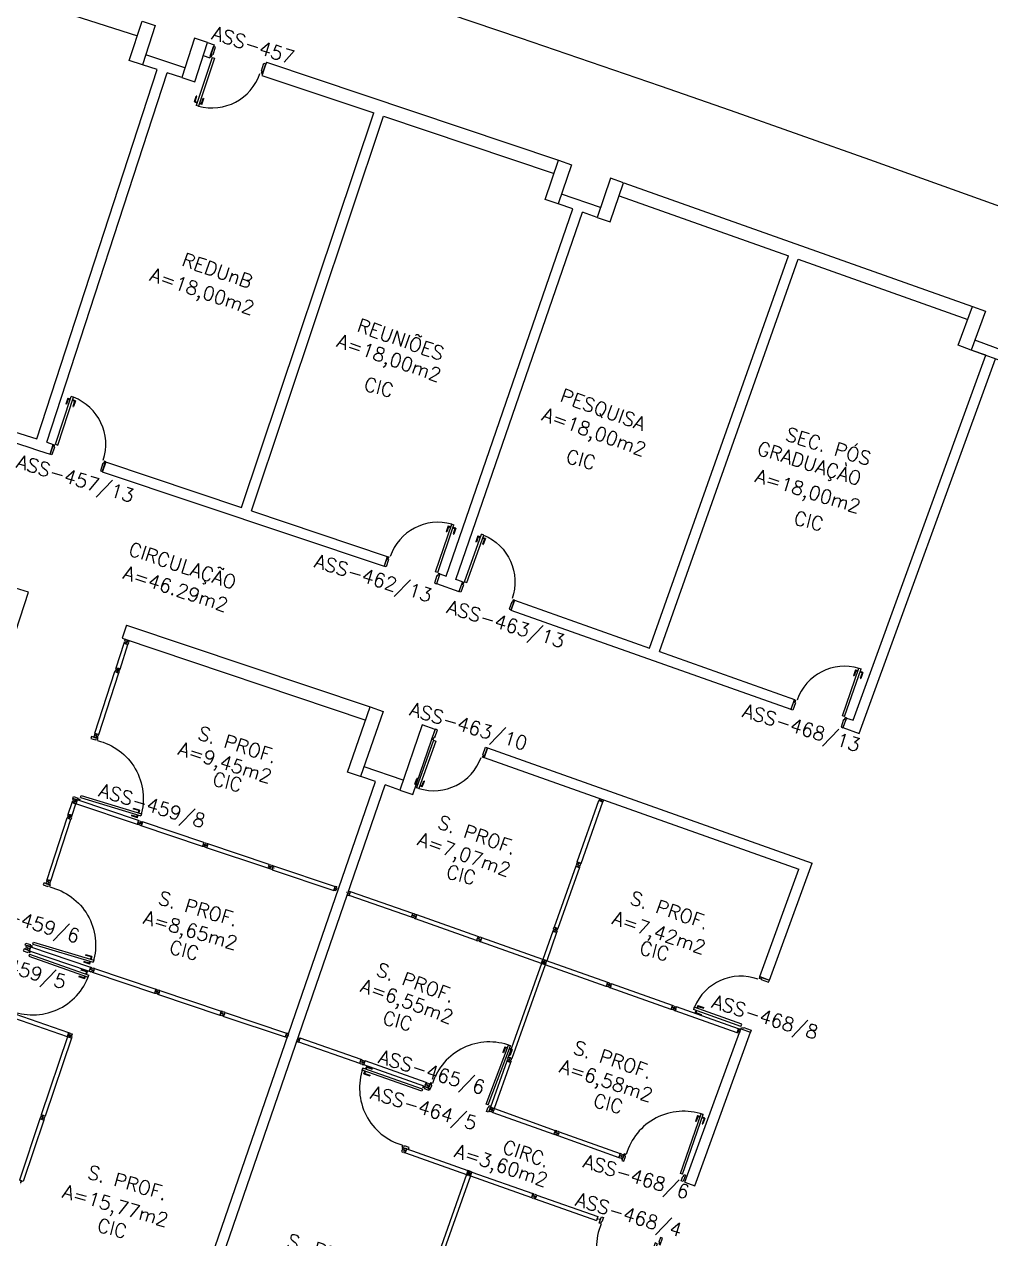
# Model space of a CAD drawing. Extents: x -152 to 150, y 325 to 437.
# Drawn here: x 114.23 to 128.26, y 338.82 to 356.45 of the extents above; entities that cross this region are included whole.
import ezdxf
from ezdxf.enums import TextEntityAlignment as Align

# ---------------------------------------------------------------- set-up
doc = ezdxf.new("R2010")
doc.units = 0
doc.header["$LTSCALE"] = 0.01
doc.header["$MEASUREMENT"] = 0
doc.header["$PDMODE"] = 98
doc.layers.get('0').update_dxf_attribs({"linetype": 'CONTINUOUS'})
doc.layers.get('DEFPOINTS').update_dxf_attribs({"linetype": 'CONTINUOUS'})
for name, color, linetype in [('ALV', 2, 'CONTINUOUS'), ('AREA', 2, 'CONTINUOUS'), ('CENTRO_DE_CUSTO', 1, 'CONTINUOUS'), ('DIV', 2, 'CONTINUOUS'), ('ESQ', 1, 'CONTINUOUS'), ('ESTR', 3, 'CONTINUOUS'), ('PISO', 1, 'CONTINUOUS'), ('TEXTO', 2, 'CONTINUOUS'), ('TEXTO-CENTRO-CUSTO', 2, 'CONTINUOUS'), ('TEXTO-ENDEREÇO', 2, 'CONTINUOUS')]:
    doc.layers.add(name, color=color, linetype=linetype)
doc.styles.add('1', font='romans.shx')
doc.styles.add('UNB-100', font='simplex.shx', dxfattribs={"height": 3})
doc.styles.add('UNB-100-1', font='simplex.shx', dxfattribs={"height": 0.2})
doc.dimstyles.new('1-600', dxfattribs={"dimtxt": 1.1, "dimasz": 2.5, "dimexe": 2, "dimexo": 4, "dimgap": 0.2, "dimtad": 1, "dimdec": 0, "dimzin": 4, "dimdsep": 46, "dimlunit": 6, "dimtxsty": '1', "dimblk1": 'NONE', "dimblk2": 'NONE', "dimsah": 1, "dimcen": 0, "dimclrd": 2, "dimclre": 2, "dimclrt": 2, "dimadec": 0, "dimazin": 0, "dimtfac": 1, "dimtdec": 0, "dimtmove": 2, "dimatfit": 3, "dimldrblk": 'NONE', "dimfxl": 0, "dimtolj": 1, "dimtzin": 0, "dimarcsym": 0})

# ---------------------------------------------------------------- blocks, each defined once
blk = doc.blocks.new('PDV2E-SSC')
at = {"layer": 'DIV'}
for p, q in [((0.034, 0.925), (0.034, 0.835)), ((0.034, 0.925), (0.074, 0.925)), ((0.044, 0.915), (0.044, 0.835)), ((0.044, 0.915), (0.074, 0.915)), ((0.076, 0.05), (0.076, 0.965)), ((0.106, 0.965), (0.076, 0.965)), ((0.106, 0.05), (0.106, 0.965)), ((0.148, 0.925), (0.108, 0.925)), ((0.138, 0.915), (0.108, 0.915)), ((0.138, 0.915), (0.138, 0.835)), ((0.148, 0.925), (0.148, 0.835)), ((0.044, 0.835), (0.034, 0.835)), ((0.138, 0.835), (0.148, 0.835)), ((0.031, 0.05), (0.031, -0.05)), ((0.051, 0.05), (0.031, 0.05)), ((0.051, 0.02), (0.051, 0.05)), ((0.051, 0.02), (0.061, 0.02)), ((0.061, -0.05), (0.061, 0.02)), ((0.076, 0.05), (0.106, 0.05)), ((0.95, 0.02), (0.94, 0.02)), ((0.94, -0.05), (0.94, 0.02)), ((0.95, 0.02), (0.95, 0.05)), ((0.95, 0.05), (0.97, 0.05)), ((0.97, 0.05), (0.97, 0.035)), ((0.97, 0.035), (0.97, -0.035)), ((0.031, -0.05), (0.061, -0.05)), ((0.97, -0.05), (0.94, -0.05)), ((0.97, -0.035), (0.97, -0.05))]:
    blk.add_line(p, q, dxfattribs=at)
at = {"layer": 'DIV', "color": 1}
blk.add_arc((0.076, 0.1), 0.865, 356.6786, 90, dxfattribs=at)
blk = doc.blocks.new('DIV-SSC')
for p, q in [((-0.005, 0), (0.005, 0)), ((0, 0.005), (0, -0.005)), ((-0.03, -0.03), (-0.03, -0.97)), ((0.03, -0.03), (-0.03, -0.03)), ((-0.03, -0.03), (-0.009, -0.03)), ((-0.009, -0.03), (-0.027, -0.03)), ((-0.006, -0.02), (0.006, -0.02)), ((-0.006, -0.02), (-0.006, -0.03)), ((-0.005, -0.022), (0.005, -0.022)), ((-0.005, -0.022), (-0.005, -0.029)), ((0.005, -0.029), (-0.005, -0.029)), ((0.005, -0.03), (-0.005, -0.03)), ((0.005, -0.022), (0.005, -0.029)), ((0.006, -0.02), (0.006, -0.03)), ((0.03, -0.03), (0.03, -0.97)), ((0.03, -0.97), (-0.03, -0.97)), ((0.007, -0.999), (-0.007, -0.999)), ((-0.006, -0.98), (-0.006, -0.97)), ((-0.006, -0.98), (0.006, -0.98)), ((0.005, -0.97), (-0.005, -0.97)), ((0, -0.991), (0, -1.006)), ((0.006, -0.98), (0.006, -0.97))]:
    blk.add_line(p, q)
blk = doc.blocks.new('DIVMT-SSC')
for p, q in [((0, 0.005), (0, -0.005)), ((0, -0.005), (0, 0.005)), ((-0.03, -0.03), (-0.03, -0.97)), ((0.006, -0.03), (-0.006, -0.03)), ((-0.005, 0), (0.005, 0)), ((0.005, 0), (-0.005, 0)), ((0.006, -0.02), (0.006, -0.03)), ((0.03, -0.03), (0.03, -0.97)), ((0.03, -0.97), (-0.03, -0.97)), ((-0.006, -0.98), (-0.006, -0.97)), ((-0.006, -0.98), (0.006, -0.98)), ((0.006, -1.001), (-0.006, -1.001)), ((0.005, -0.97), (-0.005, -0.97)), ((0, -0.994), (0, -1.007)), ((0, -1.02), (0, -1.021)), ((0.006, -0.98), (0.006, -0.97))]:
    blk.add_line(p, q)
blk.add_lwpolyline([(0.006, -0.02), (-0.006, -0.02), (0.006, -0.02), (0.006, -0.03), (0.03, -0.03), (0.03, -0.008), (0.02, -0.008), (0.02, 0.008), (0.03, 0.008), (0.03, 0.03), (0.006, 0.03), (0.006, 0.02), (-0.006, 0.02), (-0.006, 0.03), (-0.03, 0.03), (-0.03, 0.008), (-0.02, 0.008), (-0.02, -0.008), (-0.03, -0.008), (-0.03, -0.03), (-0.006, -0.03), (-0.006, -0.02), (-0.006, -0.03)])
blk = doc.blocks.new('PDV2D-SSC')
for p, q in [((-0.148, 0.925), (-0.108, 0.925)), ((-0.148, 0.925), (-0.148, 0.835)), ((-0.138, 0.915), (-0.108, 0.915)), ((-0.138, 0.915), (-0.138, 0.835)), ((-0.106, 0.965), (-0.076, 0.965)), ((-0.106, 0.05), (-0.106, 0.965)), ((-0.076, 0.05), (-0.076, 0.965)), ((-0.034, 0.925), (-0.074, 0.925)), ((-0.044, 0.915), (-0.074, 0.915)), ((-0.044, 0.915), (-0.044, 0.835)), ((-0.034, 0.925), (-0.034, 0.835)), ((-0.138, 0.835), (-0.148, 0.835)), ((-0.044, 0.835), (-0.034, 0.835)), ((-0.95, 0.05), (-0.97, 0.05)), ((-0.97, 0.05), (-0.97, 0.035)), ((-0.97, 0.035), (-0.97, -0.035)), ((-0.95, 0.02), (-0.95, 0.05)), ((-0.95, 0.02), (-0.94, 0.02)), ((-0.94, -0.05), (-0.94, 0.02)), ((-0.076, 0.05), (-0.106, 0.05)), ((-0.051, 0.02), (-0.061, 0.02)), ((-0.061, -0.05), (-0.061, 0.02)), ((-0.051, 0.05), (-0.031, 0.05)), ((-0.051, 0.02), (-0.051, 0.05)), ((-0.031, 0.05), (-0.031, -0.05)), ((-0.97, -0.035), (-0.97, -0.05)), ((-0.97, -0.05), (-0.94, -0.05)), ((-0.031, -0.05), (-0.061, -0.05))]:
    blk.add_line(p, q)
at = {"color": 1}
blk.add_arc((-0.076, 0.1), 0.865, 90, 183.3214, dxfattribs=at)
blk = doc.blocks.new('MTINI-SSC')
for p, q in [((-0.03, 0.008), (-0.03, 0.028)), ((-0.03, 0.028), (-0.008, 0.028)), ((-0.03, 0.008), (-0.02, 0.008)), ((-0.02, 0), (-0.02, 0.008)), ((-0.001, 0), (-0.02, 0)), ((-0.008, 0.019), (-0.008, 0.028)), ((0.008, 0.019), (-0.008, 0.019)), ((0.005, 0), (-0.005, 0)), ((0.02, 0), (-0.001, 0)), ((0, -0.005), (0, 0.005)), ((0.008, 0.019), (0.008, 0.028)), ((0.03, 0.028), (0.008, 0.028)), ((0.03, 0.008), (0.02, 0.008)), ((0.02, 0), (0.02, 0.008)), ((0.03, 0.008), (0.03, 0.028))]:
    blk.add_line(p, q)
blk = doc.blocks.new('A$C73356FFD')
at = {"layer": 'DIV'}
for p, q in [((0.025, 0.03), (0.035, 0.03)), ((0.035, 0.03), (0.025, 0.03)), ((0.03, 0.025), (0.03, 0.035)), ((0.03, 0.035), (0.03, 0.025))]:
    blk.add_line(p, q, dxfattribs=at)
blk.add_lwpolyline([(0.009, 0.036), (0, 0.036), (0, 0.06), (0.022, 0.06), (0.022, 0.05), (0.038, 0.05), (0.038, 0.06), (0.06, 0.06), (0.06, 0.036), (0.05, 0.036), (0.05, 0.024), (0.06, 0.024), (0.06, 0), (0.038, 0), (0.038, 0.01), (0.022, 0.01), (0.022, 0), (0, 0), (0, 0.024), (0.009, 0.024)], close=True, dxfattribs=at)
blk = doc.blocks.new('A$C2A1C1759')
at = {"linetype": 'Continuous'}
blk.add_blockref('A$C73356FFD', (0, 0), dxfattribs=at)
blk = doc.blocks.new('PE80-SSC')
at = {"color": 2}
for p, q in [((0.075, 0), (-0.075, 0)), ((-0.075, -0.03), (-0.075, 0)), ((0.075, 0), (0.075, -0.02)), ((0.777, 0.01), (0.687, 0.01)), ((0.687, 0), (0.687, 0.01)), ((0.777, 0.01), (0.777, -0.03)), ((0.04, -0.03), (-0.075, -0.03)), ((0.075, -0.02), (0.04, -0.02)), ((0.04, -0.03), (0.04, -0.02)), ((0.085, -0.03), (0.817, -0.03)), ((0.085, -0.03), (0.085, -0.065)), ((0.085, -0.065), (0.817, -0.065)), ((0.767, 0), (0.687, 0)), ((0.767, -0.095), (0.687, -0.095)), ((0.687, -0.095), (0.687, -0.105)), ((0.777, -0.105), (0.687, -0.105)), ((0.767, 0), (0.767, -0.03)), ((0.767, -0.095), (0.767, -0.065)), ((0.777, -0.105), (0.777, -0.065)), ((0.817, -0.065), (0.817, -0.03)), ((0.04, -0.771), (-0.075, -0.771)), ((-0.075, -0.771), (-0.075, -0.801)), ((0.075, -0.801), (-0.075, -0.801)), ((0.075, -0.802), (-0.075, -0.802)), ((0.04, -0.771), (0.04, -0.781)), ((0.075, -0.781), (0.04, -0.781)), ((0.075, -0.801), (0.075, -0.781))]:
    blk.add_line(p, q, dxfattribs=at)
at = {"color": 1}
blk.add_arc((0.085, -0.03), 0.731, 270, 357.3429, dxfattribs=at)
blk = doc.blocks.new('PD80-SSC')
at = {"color": 2}
for p, q in [((-0.777, 0.01), (-0.777, -0.03)), ((-0.777, 0.01), (-0.687, 0.01)), ((-0.687, 0), (-0.687, 0.01)), ((-0.075, 0), (0.075, 0)), ((-0.075, 0), (-0.075, -0.02)), ((0.075, -0.03), (0.075, 0)), ((-0.817, -0.065), (-0.817, -0.03)), ((-0.085, -0.03), (-0.817, -0.03)), ((-0.085, -0.065), (-0.817, -0.065)), ((-0.777, -0.105), (-0.777, -0.065)), ((-0.777, -0.105), (-0.687, -0.105)), ((-0.767, 0), (-0.767, -0.03)), ((-0.767, 0), (-0.687, 0)), ((-0.767, -0.095), (-0.767, -0.065)), ((-0.767, -0.095), (-0.687, -0.095)), ((-0.687, -0.095), (-0.687, -0.105)), ((-0.085, -0.03), (-0.085, -0.065)), ((-0.075, -0.02), (-0.04, -0.02)), ((-0.04, -0.03), (-0.04, -0.02)), ((-0.04, -0.03), (0.075, -0.03)), ((-0.075, -0.781), (-0.04, -0.781)), ((-0.075, -0.801), (-0.075, -0.781)), ((-0.075, -0.801), (0.075, -0.801)), ((-0.075, -0.802), (0.075, -0.802)), ((-0.04, -0.771), (0.075, -0.771)), ((-0.04, -0.771), (-0.04, -0.781)), ((0.075, -0.771), (0.075, -0.801))]:
    blk.add_line(p, q, dxfattribs=at)
at = {"color": 1}
blk.add_arc((-0.085, -0.03), 0.731, 182.6571, 270, dxfattribs=at)
blk = doc.blocks.new('DIVINI-SSC')
for p, q in [((-0.02, 0), (-0.02, -0.008)), ((-0.02, 0), (0.001, 0)), ((-0.005, 0), (0.005, 0)), ((0, 0.005), (0, -0.005)), ((0.001, 0), (0.02, 0)), ((-0.03, -0.008), (-0.02, -0.008)), ((-0.03, -0.008), (-0.03, -0.028)), ((-0.03, -0.028), (-0.008, -0.028)), ((-0.03, -0.03), (0.03, -0.03)), ((-0.03, -0.975), (-0.03, -0.03)), ((-0.009, -0.03), (-0.027, -0.03)), ((-0.008, -0.019), (0.008, -0.019)), ((-0.008, -0.019), (-0.008, -0.028)), ((-0.006, -0.021), (-0.006, -0.03)), ((0.006, -0.021), (-0.006, -0.021)), ((-0.006, -0.023), (-0.006, -0.027)), ((-0.004, -0.021), (0.004, -0.021)), ((0.006, -0.021), (0.006, -0.03)), ((0.006, -0.023), (0.006, -0.027)), ((0.008, -0.019), (0.008, -0.028)), ((0.03, -0.028), (0.008, -0.028)), ((0.009, -0.03), (0.027, -0.03)), ((0.02, 0), (0.02, -0.008)), ((0.03, -0.008), (0.02, -0.008)), ((0.03, -0.008), (0.03, -0.028)), ((0.03, -0.975), (0.03, -0.03)), ((-0.03, -0.975), (0.03, -0.975)), ((-0.009, -0.975), (-0.027, -0.975)), ((-0.006, -0.985), (-0.006, -0.975)), ((0.006, -0.985), (-0.006, -0.985)), ((0.006, -1.01), (-0.006, -1.01)), ((0, -0.985), (0, -0.988)), ((0, -1.003), (0, -1.018)), ((0.004, -0.951), (0.004, -0.953)), ((0.006, -0.985), (0.006, -0.975)), ((0.03, -0.975), (0.009, -0.975)), ((0.009, -0.975), (0.027, -0.975))]:
    blk.add_line(p, q)
blk = doc.blocks.new('MTT-SSC')
for p, q in [((-0.006, 0.03), (-0.03, 0.03)), ((-0.03, 0.008), (-0.03, 0.03)), ((-0.03, 0.008), (-0.02, 0.008)), ((-0.02, -0.008), (-0.02, 0.008)), ((-0.006, 0.0205), (-0.006, 0.03)), ((0.006, 0.0205), (-0.006, 0.0205)), ((0.0051, 0), (-0.0051, 0)), ((-0.0051, 0), (0.0051, 0)), ((0, -0.0051), (0, 0.0051)), ((0, 0.0051), (0, -0.0051)), ((0.006, 0.0205), (0.006, 0.03)), ((0.006, 0.03), (0.03, 0.03)), ((0.02, -0.008), (0.02, 0.008)), ((0.03, 0.008), (0.02, 0.008)), ((0.03, 0.008), (0.03, 0.03)), ((-0.03, -0.008), (-0.02, -0.008)), ((-0.03, -0.008), (-0.03, -0.03)), ((-0.03, -0.03), (-0.006, -0.03)), ((-0.03, -0.03), (-0.009, -0.03)), ((-0.009, -0.03), (-0.027, -0.03)), ((-0.006, -0.0205), (-0.006, -0.03)), ((-0.006, -0.0205), (-0.006, -0.03)), ((0.006, -0.0205), (-0.006, -0.0205)), ((-0.006, -0.0205), (0.006, -0.0205)), ((0.006, -0.0205), (0.006, -0.03)), ((0.006, -0.0205), (0.006, -0.03)), ((0.03, -0.03), (0.006, -0.03)), ((0.03, -0.008), (0.02, -0.008)), ((0.03, -0.008), (0.03, -0.03))]:
    blk.add_line(p, q)
blk = doc.blocks.new('*D81')
at = {"layer": 'DEFPOINTS', "color": 0}
for p in [(99.036, 342.436), (98.62, 340.995), (122.267, 334.866), (121.754, 333.457), (112.016, 329.987)]:
    blk.add_point(p, dxfattribs=at)
at = {"layer": 'TEXTO-CENTRO-CUSTO', "color": 2, "lineweight": -2}
for p, q in [((97.511, 337.152), (96.264, 332.828)), ((120.386, 329.698), (118.846, 325.469))]:
    blk.add_line(p, q, dxfattribs=at)
blk.add_arc((-0.447, -2.286), 350.79, 70, 73.90244, dxfattribs=at)
at = {"layer": 'TEXTO-CENTRO-CUSTO', "color": 2, "insert": (108.527, 332.13), "char_height": 1.1, "attachment_point": 5, "rotation": 341.9512, "style": '1'}
blk.add_mtext('\\A1;Ciências da Computação', dxfattribs=at)
blk = doc.blocks.new('_NONE')
at = {"color": 0, "linetype": 'ByBlock'}
blk.add_circle((0, 0), 0.25, dxfattribs=at)

msp = doc.modelspace()

# ---------------------------------------------------------------- linework, layer by layer
at = {"layer": 'ALV'}
for p, q in [((110.755, 357.921), (115.869, 356.278)), ((116.889, 356.181), (116.983, 356.149)), ((116.983, 356.149), (116.92, 355.96)), ((116.56, 355.815), (115.99, 356.001)), ((116.824, 355.992), (116.92, 355.96)), ((114.411, 350.429), (116.157, 355.788)), ((116.157, 355.788), (115.943, 355.858)), ((117.742, 355.895), (117.678, 355.705)), ((117.742, 355.895), (121.983, 354.473)), ((114.553, 350.383), (116.3, 355.742)), ((116.514, 355.672), (116.3, 355.742)), ((117.678, 355.705), (119.302, 355.161)), ((117.382, 349.435), (119.302, 355.161)), ((117.524, 349.387), (119.444, 355.113)), ((119.444, 355.113), (121.92, 354.283)), ((122.929, 354.147), (127.993, 352.352)), ((122.593, 353.787), (122.026, 353.982)), ((122.862, 353.958), (125.323, 353.086)), ((120.352, 348.439), (122.19, 353.767)), ((120.494, 348.39), (122.331, 353.718)), ((122.19, 353.767), (121.977, 353.84)), ((122.544, 353.645), (122.331, 353.718)), ((123.305, 347.393), (125.323, 353.086)), ((123.447, 347.343), (125.464, 353.036)), ((125.464, 353.036), (127.926, 352.164)), ((109.439, 352.003), (114.411, 350.429)), ((109.395, 351.859), (114.277, 350.314)), ((128.59, 351.656), (128.027, 351.861)), ((126.259, 346.347), (128.187, 351.643)), ((126.349, 346.156), (128.328, 351.592)), ((128.187, 351.643), (127.975, 351.72)), ((128.539, 351.515), (127.975, 351.72)), ((114.553, 350.383), (114.648, 350.351)), ((114.602, 350.209), (114.648, 350.351)), ((114.277, 350.314), (114.436, 350.264)), ((114.436, 350.264), (114.602, 350.209)), ((115.36, 349.954), (115.407, 350.097)), ((115.407, 350.097), (117.382, 349.435)), ((115.36, 349.954), (119.45, 348.583)), ((117.524, 349.387), (119.497, 348.725)), ((119.497, 348.725), (119.45, 348.583)), ((120.258, 348.47), (120.21, 348.328)), ((120.258, 348.47), (120.352, 348.439)), ((120.588, 348.356), (120.494, 348.39)), ((120.211, 348.331), (120.538, 348.215)), ((120.588, 348.356), (120.538, 348.215)), ((121.344, 348.088), (121.293, 347.947)), ((121.344, 348.088), (123.305, 347.393)), ((121.293, 347.947), (125.354, 346.508)), ((115.712, 347.727), (115.649, 347.537)), ((115.712, 347.727), (119.248, 346.541)), ((115.649, 347.537), (119.185, 346.351)), ((123.447, 347.343), (125.409, 346.648)), ((125.409, 346.648), (125.354, 346.508)), ((126.165, 346.38), (126.11, 346.24)), ((126.165, 346.38), (126.259, 346.347)), ((126.11, 346.24), (126.349, 346.156)), ((120.953, 345.946), (120.903, 345.805)), ((120.953, 345.946), (125.665, 344.276)), ((120.903, 345.805), (125.472, 344.185)), ((119.728, 345.477), (119.16, 345.672)), ((116.391, 336.949), (119.324, 345.457)), ((116.532, 336.9), (119.466, 345.408)), ((119.324, 345.457), (119.112, 345.53)), ((119.679, 345.335), (119.466, 345.408)), ((124.906, 342.628), (125.472, 344.185)), ((125.047, 342.578), (125.665, 344.276)), ((124.906, 342.628), (125.047, 342.578)), ((123.819, 339.643), (124.63, 341.871)), ((124.63, 341.871), (124.771, 341.82)), ((123.96, 339.592), (124.771, 341.82)), ((123.819, 339.643), (123.96, 339.592))]:
    msp.add_line(p, q, dxfattribs=at)
at = {"layer": 'DIV'}
for p, q in [((115.561, 347.11), (115.676, 347.464)), ((115.618, 347.091), (115.733, 347.446)), ((115.676, 347.464), (115.733, 347.446)), ((115.702, 347.466), (115.699, 347.457)), ((115.7, 347.456), (115.709, 347.453)), ((115.713, 347.462), (115.702, 347.466)), ((115.708, 347.486), (115.72, 347.482)), ((115.713, 347.462), (115.71, 347.453)), ((115.712, 347.477), (115.716, 347.49)), ((115.72, 347.502), (115.72, 347.503)), ((115.55, 347.074), (115.543, 347.053)), ((115.566, 347.046), (115.543, 347.053)), ((115.55, 347.074), (115.559, 347.071)), ((115.555, 347.089), (115.561, 347.11)), ((115.555, 347.089), (115.564, 347.086)), ((115.564, 347.086), (115.559, 347.071)), ((115.561, 347.11), (115.584, 347.103)), ((115.561, 347.11), (115.618, 347.091)), ((115.569, 347.055), (115.566, 347.046)), ((115.569, 347.055), (115.58, 347.051)), ((115.576, 347.074), (115.585, 347.071)), ((115.585, 347.071), (115.576, 347.074)), ((115.58, 347.051), (115.577, 347.042)), ((115.577, 347.042), (115.6, 347.034)), ((115.582, 347.077), (115.579, 347.067)), ((115.579, 347.067), (115.582, 347.077)), ((115.581, 347.094), (115.584, 347.103)), ((115.581, 347.094), (115.584, 347.103)), ((115.581, 347.094), (115.593, 347.09)), ((115.593, 347.09), (115.581, 347.094)), ((115.585, 347.102), (115.595, 347.099)), ((115.593, 347.09), (115.596, 347.099)), ((115.593, 347.09), (115.596, 347.099)), ((115.618, 347.091), (115.596, 347.099)), ((115.602, 347.074), (115.597, 347.058)), ((115.607, 347.055), (115.597, 347.058)), ((115.598, 347.098), (115.616, 347.092)), ((115.618, 347.091), (115.598, 347.098)), ((115.607, 347.055), (115.6, 347.034)), ((115.612, 347.071), (115.602, 347.074)), ((115.612, 347.071), (115.618, 347.091)), ((114.867, 344.987), (114.921, 345.152)), ((114.921, 345.152), (114.978, 345.134)), ((114.924, 344.968), (114.978, 345.134)), ((114.947, 345.154), (114.944, 345.145)), ((114.945, 345.145), (114.954, 345.141)), ((114.958, 345.15), (114.947, 345.154)), ((114.953, 345.174), (114.965, 345.17)), ((114.958, 345.15), (114.955, 345.141)), ((114.957, 345.165), (114.961, 345.178)), ((114.965, 345.19), (114.965, 345.191)), ((114.855, 344.951), (114.848, 344.93)), ((114.871, 344.922), (114.848, 344.93)), ((114.855, 344.951), (114.865, 344.948)), ((114.86, 344.966), (114.867, 344.987)), ((114.86, 344.966), (114.87, 344.963)), ((114.87, 344.963), (114.865, 344.948)), ((114.867, 344.987), (114.89, 344.979)), ((114.867, 344.987), (114.924, 344.968)), ((114.874, 344.931), (114.871, 344.922)), ((114.874, 344.931), (114.886, 344.928)), ((114.881, 344.951), (114.891, 344.947)), ((114.891, 344.947), (114.881, 344.951)), ((114.886, 344.928), (114.883, 344.919)), ((114.883, 344.919), (114.906, 344.911)), ((114.888, 344.954), (114.885, 344.944)), ((114.885, 344.944), (114.888, 344.954)), ((114.887, 344.97), (114.89, 344.979)), ((114.887, 344.97), (114.89, 344.979)), ((114.887, 344.97), (114.898, 344.967)), ((114.898, 344.967), (114.887, 344.97)), ((114.891, 344.979), (114.9, 344.976)), ((114.898, 344.967), (114.901, 344.976)), ((114.898, 344.967), (114.901, 344.976)), ((114.924, 344.968), (114.901, 344.976)), ((114.908, 344.95), (114.903, 344.935)), ((114.912, 344.932), (114.903, 344.935)), ((114.904, 344.975), (114.921, 344.969)), ((114.924, 344.968), (114.904, 344.975)), ((114.912, 344.932), (114.906, 344.911)), ((114.917, 344.947), (114.908, 344.95)), ((114.917, 344.947), (114.924, 344.968)), ((118.908, 343.849), (118.907, 343.849)), ((118.933, 343.84), (118.92, 343.845)), ((118.924, 343.836), (118.928, 343.848)), ((118.948, 343.841), (118.944, 343.83)), ((118.944, 343.83), (118.953, 343.826)), ((118.945, 343.804), (118.965, 343.86)), ((119.85, 343.488), (118.945, 343.804)), ((118.948, 343.841), (118.957, 343.838)), ((118.954, 343.827), (118.957, 343.837)), ((119.87, 343.544), (118.965, 343.86)), ((119.85, 343.488), (119.87, 343.544)), ((119.85, 343.488), (119.858, 343.51)), ((119.871, 343.48), (119.85, 343.488)), ((119.858, 343.511), (119.862, 343.521)), ((119.867, 343.507), (119.858, 343.51)), ((119.867, 343.507), (119.858, 343.51)), ((119.87, 343.544), (119.862, 343.522)), ((119.871, 343.518), (119.862, 343.522)), ((119.871, 343.518), (119.862, 343.522)), ((119.87, 343.544), (119.863, 343.524)), ((119.863, 343.524), (119.869, 343.541)), ((119.867, 343.507), (119.871, 343.518)), ((119.871, 343.518), (119.867, 343.507)), ((119.891, 343.537), (119.87, 343.544)), ((119.871, 343.48), (119.874, 343.49)), ((119.874, 343.49), (119.889, 343.484)), ((119.883, 343.508), (119.893, 343.504)), ((119.893, 343.504), (119.883, 343.508)), ((119.886, 343.501), (119.89, 343.511)), ((119.89, 343.511), (119.886, 343.501)), ((119.886, 343.475), (119.889, 343.484)), ((119.886, 343.475), (119.906, 343.468)), ((119.891, 343.537), (119.887, 343.527)), ((119.887, 343.527), (119.902, 343.522)), ((119.906, 343.532), (119.902, 343.522)), ((119.905, 343.493), (119.909, 343.505)), ((119.905, 343.493), (119.914, 343.49)), ((119.906, 343.532), (119.926, 343.524)), ((119.914, 343.49), (119.906, 343.468)), ((119.909, 343.505), (119.918, 343.502)), ((119.918, 343.502), (119.926, 343.524)), ((121.899, 343.287), (121.755, 342.877)), ((121.906, 343.308), (121.899, 343.287)), ((121.899, 343.287), (121.921, 343.279)), ((121.955, 343.267), (121.899, 343.287)), ((121.899, 343.287), (121.919, 343.28)), ((121.919, 343.28), (121.902, 343.286)), ((121.906, 343.308), (121.916, 343.305)), ((121.911, 343.323), (121.919, 343.344)), ((121.911, 343.323), (121.921, 343.32)), ((121.916, 343.305), (121.921, 343.32)), ((121.941, 343.336), (121.919, 343.344)), ((121.925, 343.288), (121.921, 343.279)), ((121.925, 343.288), (121.921, 343.279)), ((121.932, 343.276), (121.922, 343.279)), ((121.936, 343.284), (121.925, 343.288)), ((121.925, 343.288), (121.936, 343.284)), ((121.942, 343.304), (121.932, 343.307)), ((121.932, 343.307), (121.942, 343.304)), ((121.936, 343.284), (121.933, 343.275)), ((121.936, 343.284), (121.933, 343.275)), ((121.955, 343.267), (121.933, 343.275)), ((121.935, 343.301), (121.939, 343.311)), ((121.939, 343.311), (121.935, 343.301)), ((121.938, 343.327), (121.941, 343.336)), ((121.95, 343.323), (121.938, 343.327)), ((121.95, 343.323), (121.953, 343.332)), ((121.953, 343.332), (121.975, 343.324)), ((121.953, 343.291), (121.959, 343.307)), ((121.963, 343.288), (121.953, 343.291)), ((121.963, 343.288), (121.955, 343.267)), ((121.968, 343.303), (121.959, 343.307)), ((121.968, 343.303), (121.975, 343.324)), ((121.955, 343.267), (121.811, 342.857)), ((114.251, 343.046), (114.243, 343.024)), ((114.264, 343.017), (114.243, 343.024)), ((114.26, 343.043), (114.251, 343.046)), ((114.255, 343.058), (114.262, 343.08)), ((114.264, 343.055), (114.255, 343.058)), ((114.264, 343.055), (114.26, 343.043)), ((114.283, 343.073), (114.262, 343.08)), ((114.264, 343.017), (114.267, 343.026)), ((114.282, 343.021), (114.267, 343.026)), ((114.286, 343.041), (114.276, 343.044)), ((114.276, 343.044), (114.286, 343.041)), ((114.283, 343.047), (114.279, 343.038)), ((114.279, 343.038), (114.283, 343.047)), ((114.279, 343.011), (114.282, 343.021)), ((114.279, 343.011), (114.3, 343.004)), ((114.283, 343.073), (114.28, 343.064)), ((114.295, 343.059), (114.28, 343.064)), ((114.298, 343.068), (114.295, 343.059)), ((114.298, 343.068), (114.319, 343.061)), ((114.302, 343.041), (114.299, 343.03)), ((114.299, 343.03), (114.302, 343.041)), ((114.299, 343.03), (114.308, 343.027)), ((114.299, 343.03), (114.308, 343.027)), ((114.319, 343.061), (114.3, 343.004)), ((114.3, 343.004), (114.308, 343.027)), ((114.3, 343.004), (114.307, 343.024)), ((114.3, 343.004), (115.171, 342.706)), ((114.307, 343.024), (114.301, 343.007)), ((114.302, 343.041), (114.311, 343.038)), ((114.302, 343.041), (114.311, 343.038)), ((114.311, 343.037), (114.308, 343.028)), ((114.319, 343.061), (114.311, 343.038)), ((114.319, 343.061), (115.19, 342.763)), ((115.19, 342.763), (115.171, 342.706)), ((121.734, 342.82), (121.251, 341.459)), ((121.791, 342.8), (121.307, 341.439)), ((121.742, 342.841), (121.734, 342.82)), ((121.734, 342.82), (121.757, 342.812)), ((121.791, 342.8), (121.734, 342.82)), ((121.734, 342.82), (121.754, 342.813)), ((121.754, 342.813), (121.737, 342.819)), ((121.742, 342.841), (121.751, 342.837)), ((121.747, 342.856), (121.754, 342.876)), ((121.747, 342.856), (121.757, 342.852)), ((121.751, 342.837), (121.757, 342.852)), ((121.777, 342.868), (121.754, 342.876)), ((121.811, 342.857), (121.755, 342.877)), ((121.76, 342.821), (121.757, 342.812)), ((121.76, 342.821), (121.757, 342.812)), ((121.767, 342.808), (121.758, 342.812)), ((121.772, 342.817), (121.76, 342.821)), ((121.76, 342.821), (121.772, 342.817)), ((121.766, 342.82), (121.766, 342.819)), ((121.779, 342.836), (121.767, 342.84)), ((121.778, 342.836), (121.768, 342.84)), ((121.768, 342.84), (121.778, 342.836)), ((121.772, 342.817), (121.768, 342.808)), ((121.772, 342.817), (121.768, 342.808)), ((121.791, 342.8), (121.768, 342.808)), ((121.775, 342.845), (121.77, 342.832)), ((121.771, 342.833), (121.774, 342.843)), ((121.774, 342.843), (121.771, 342.833)), ((121.774, 342.86), (121.777, 342.869)), ((121.774, 342.859), (121.777, 342.868)), ((121.774, 342.86), (121.785, 342.856)), ((121.785, 342.855), (121.774, 342.859)), ((121.788, 342.865), (121.778, 342.869)), ((121.785, 342.856), (121.789, 342.865)), ((121.785, 342.855), (121.788, 342.864)), ((121.788, 342.864), (121.811, 342.856)), ((121.789, 342.824), (121.794, 342.839)), ((121.798, 342.821), (121.789, 342.824)), ((121.798, 342.821), (121.791, 342.8)), ((121.804, 342.836), (121.794, 342.839)), ((121.804, 342.836), (121.811, 342.856)), ((123.666, 342.167), (123.652, 342.172)), ((123.656, 342.163), (123.661, 342.176)), ((123.679, 342.169), (123.675, 342.158)), ((123.675, 342.158), (123.684, 342.154)), ((123.676, 342.132), (123.696, 342.188)), ((124.577, 341.812), (123.676, 342.132)), ((123.679, 342.169), (123.688, 342.166)), ((123.684, 342.155), (123.688, 342.165)), ((124.597, 341.869), (123.696, 342.188)), ((124.577, 341.812), (124.597, 341.869)), ((124.597, 341.869), (124.59, 341.849)), ((124.59, 341.849), (124.596, 341.866)), ((114.854, 341.756), (114.474, 340.622)), ((114.911, 341.736), (114.531, 340.603)), ((114.861, 341.776), (114.854, 341.756)), ((114.854, 341.756), (114.877, 341.748)), ((114.911, 341.736), (114.854, 341.756)), ((114.854, 341.756), (114.874, 341.749)), ((114.874, 341.749), (114.857, 341.755)), ((114.861, 341.776), (114.871, 341.773)), ((114.867, 341.792), (114.874, 341.812)), ((114.867, 341.792), (114.876, 341.788)), ((114.871, 341.773), (114.876, 341.788)), ((114.896, 341.805), (114.874, 341.812)), ((114.88, 341.757), (114.877, 341.748)), ((114.88, 341.757), (114.877, 341.748)), ((114.888, 341.744), (114.878, 341.748)), ((114.892, 341.753), (114.88, 341.757)), ((114.88, 341.757), (114.892, 341.753)), ((114.897, 341.773), (114.888, 341.776)), ((114.888, 341.776), (114.897, 341.773)), ((114.892, 341.753), (114.889, 341.744)), ((114.892, 341.753), (114.889, 341.744)), ((114.911, 341.736), (114.889, 341.744)), ((114.891, 341.77), (114.894, 341.779)), ((114.894, 341.779), (114.891, 341.77)), ((114.893, 341.796), (114.896, 341.805)), ((114.905, 341.792), (114.893, 341.796)), ((114.905, 341.792), (114.908, 341.801)), ((114.908, 341.801), (114.93, 341.793)), ((114.909, 341.761), (114.914, 341.776)), ((114.918, 341.757), (114.909, 341.761)), ((114.918, 341.757), (114.911, 341.736)), ((114.923, 341.773), (114.914, 341.776)), ((114.923, 341.773), (114.93, 341.793)), ((118.215, 341.714), (118.211, 341.703)), ((118.211, 341.703), (118.22, 341.699)), ((118.212, 341.677), (118.232, 341.733)), ((118.215, 341.714), (118.224, 341.711)), ((118.221, 341.7), (118.224, 341.71)), ((119.118, 341.424), (118.232, 341.733)), ((124.594, 341.832), (124.585, 341.835)), ((124.586, 341.836), (124.589, 341.845)), ((124.587, 341.835), (124.59, 341.845)), ((124.594, 341.833), (124.587, 341.835)), ((124.598, 341.843), (124.589, 341.846)), ((124.597, 341.842), (124.59, 341.845)), ((124.598, 341.843), (124.594, 341.832)), ((124.597, 341.842), (124.594, 341.833)), ((124.62, 341.829), (124.611, 341.832)), ((124.617, 341.835), (124.614, 341.826)), ((119.098, 341.367), (118.212, 341.677)), ((119.098, 341.367), (119.118, 341.424)), ((119.106, 341.391), (119.109, 341.4)), ((119.115, 341.387), (119.106, 341.39)), ((119.115, 341.387), (119.106, 341.39)), ((119.119, 341.398), (119.11, 341.401)), ((119.119, 341.398), (119.11, 341.401)), ((119.118, 341.424), (119.111, 341.404)), ((119.111, 341.404), (119.117, 341.421)), ((119.115, 341.387), (119.119, 341.398)), ((119.119, 341.398), (119.115, 341.387)), ((119.131, 341.387), (119.141, 341.384)), ((119.141, 341.384), (119.131, 341.387)), ((119.134, 341.381), (119.138, 341.39)), ((119.138, 341.39), (119.134, 341.381)), ((121.231, 341.402), (120.995, 340.733)), ((121.287, 341.382), (121.051, 340.713)), ((121.238, 341.423), (121.231, 341.402)), ((121.231, 341.402), (121.253, 341.394)), ((121.287, 341.382), (121.231, 341.402)), ((121.231, 341.402), (121.251, 341.395)), ((121.251, 341.395), (121.234, 341.401)), ((121.238, 341.423), (121.248, 341.42)), ((121.243, 341.438), (121.251, 341.459)), ((121.243, 341.438), (121.253, 341.435)), ((121.248, 341.42), (121.253, 341.435)), ((121.273, 341.451), (121.251, 341.459)), ((121.307, 341.439), (121.251, 341.459)), ((121.257, 341.403), (121.253, 341.394)), ((121.257, 341.403), (121.253, 341.394)), ((121.264, 341.391), (121.254, 341.394)), ((121.268, 341.399), (121.257, 341.403)), ((121.257, 341.403), (121.268, 341.399)), ((121.262, 341.402), (121.262, 341.401)), ((121.275, 341.418), (121.263, 341.422)), ((121.274, 341.419), (121.264, 341.422)), ((121.264, 341.422), (121.274, 341.419)), ((121.268, 341.399), (121.265, 341.39)), ((121.268, 341.399), (121.265, 341.39)), ((121.287, 341.382), (121.265, 341.39)), ((121.271, 341.427), (121.267, 341.414)), ((121.267, 341.416), (121.271, 341.425)), ((121.271, 341.425), (121.267, 341.416)), ((121.27, 341.442), (121.273, 341.451)), ((121.27, 341.442), (121.273, 341.451)), ((121.282, 341.438), (121.27, 341.442)), ((121.27, 341.442), (121.282, 341.438)), ((121.284, 341.447), (121.274, 341.451)), ((121.282, 341.438), (121.285, 341.447)), ((121.282, 341.438), (121.285, 341.447)), ((121.285, 341.447), (121.307, 341.439)), ((121.285, 341.406), (121.291, 341.421)), ((121.295, 341.403), (121.285, 341.406)), ((121.295, 341.403), (121.287, 341.382)), ((121.3, 341.418), (121.291, 341.421)), ((121.3, 341.418), (121.307, 341.439)), ((121.051, 340.713), (120.995, 340.733)), ((121.006, 340.676), (121.006, 340.675)), ((121.019, 340.692), (121.007, 340.696)), ((121.015, 340.701), (121.01, 340.688)), ((121.014, 340.716), (121.017, 340.725)), ((121.014, 340.716), (121.025, 340.712)), ((121.028, 340.721), (121.018, 340.725)), ((121.025, 340.712), (121.029, 340.721)), ((114.531, 340.603), (114.474, 340.622)), ((114.499, 340.581), (114.487, 340.585)), ((114.487, 340.565), (114.487, 340.564)), ((114.495, 340.59), (114.491, 340.577)), ((114.494, 340.605), (114.497, 340.614)), ((114.494, 340.605), (114.505, 340.601)), ((114.507, 340.611), (114.498, 340.614)), ((114.505, 340.601), (114.508, 340.61)), ((120.648, 339.758), (120.249, 338.631)), ((120.656, 339.779), (120.648, 339.758)), ((120.648, 339.758), (120.671, 339.75)), ((120.705, 339.738), (120.648, 339.758)), ((120.648, 339.758), (120.668, 339.751)), ((120.668, 339.751), (120.651, 339.757)), ((120.656, 339.779), (120.665, 339.776)), ((120.661, 339.794), (120.668, 339.815)), ((120.661, 339.794), (120.67, 339.791)), ((120.665, 339.776), (120.67, 339.791)), ((120.691, 339.807), (120.668, 339.815)), ((120.674, 339.759), (120.671, 339.75)), ((120.674, 339.759), (120.671, 339.75)), ((120.685, 339.755), (120.674, 339.759)), ((120.674, 339.759), (120.685, 339.755)), ((120.691, 339.775), (120.682, 339.778)), ((120.682, 339.778), (120.691, 339.775)), ((120.685, 339.755), (120.682, 339.746)), ((120.685, 339.755), (120.682, 339.746)), ((120.685, 339.772), (120.688, 339.781)), ((120.688, 339.781), (120.685, 339.772)), ((120.688, 339.798), (120.691, 339.807)), ((120.699, 339.794), (120.688, 339.798)), ((120.699, 339.794), (120.702, 339.803)), ((120.702, 339.803), (120.725, 339.795)), ((120.703, 339.762), (120.708, 339.778)), ((120.712, 339.759), (120.703, 339.762)), ((120.712, 339.759), (120.705, 339.738)), ((120.717, 339.774), (120.708, 339.778)), ((120.717, 339.774), (120.725, 339.795)), ((120.705, 339.738), (120.305, 338.611)), ((120.681, 339.747), (120.672, 339.75)), ((120.705, 339.738), (120.682, 339.746))]:
    msp.add_line(p, q, dxfattribs=at)
at = {"layer": 'ESTR'}
for p, q in [((127.787, 351.789), (127.993, 352.352)), ((128.181, 352.284), (127.975, 351.72)), ((127.993, 352.352), (128.181, 352.284)), ((127.975, 351.72), (127.787, 351.789))]:
    msp.add_line(p, q, dxfattribs=at)
for points in [[(116.128, 356.429), (115.942, 355.858), (115.752, 355.92), (115.938, 356.491)], [(116.698, 356.243), (116.513, 355.673), (116.703, 355.611), (116.889, 356.181)], [(122.171, 354.408), (121.976, 353.841), (121.787, 353.906), (121.982, 354.473)], [(122.739, 354.212), (122.543, 353.645), (122.732, 353.58), (122.928, 354.147)], [(114.099, 348.266), (113.789, 347.315), (113.979, 347.253), (114.289, 348.204)], [(119.247, 346.541), (119.436, 346.476), (119.11, 345.531), (118.921, 345.596)], [(120.004, 346.281), (119.678, 345.335), (119.867, 345.27), (120.193, 346.215)]]:
    msp.add_lwpolyline(points, close=True, dxfattribs=at)
at = {"layer": 'PISO'}
msp.add_arc((0.463, 0.506), 375.744, 69.08957, 90.01793, dxfattribs=at)

# ---------------------------------------------------------------- block references
at = {"xscale": -1, "rotation": 253.3694768310057}
msp.add_blockref('PDV2E-SSC', (114.281, 343.042), dxfattribs=at)
for p, rotation in [((114.281, 343.042), 250.5880849526177), ((123.505, 338.774), 160.5491712529563)]:
    msp.add_blockref('PDV2E-SSC', p, dxfattribs=dict(rotation=rotation))
at = {"layer": 'DIV'}
for name, p, rotation in [('A$C2A1C1759', (115.733, 347.446), 71.46299999999911), ('DIVMT-SSC', (115.271, 346.121), 161.9787808918591), ('PD80-SSC', (120.171, 346.147), 70.14715053408503), ('DIVINI-SSC', (122.608, 345.2), 340.4879999999985), ('A$C2A1C1759', (114.978, 345.134), 71.97878089186351), ('DIVMT-SSC', (114.577, 343.998), 161.9787808918591), ('DIVMT-SSC', (122.271, 344.248), 340.4879999999985), ('MTINI-SSC', (118.926, 343.842), 249.8805829984598), ('DIVMT-SSC', (120.831, 343.172), 250.4880000000006), ('DIV-SSC', (121.773, 342.838), 250.4880000000006), ('DIVMT-SSC', (115.209, 342.725), 71.46299999999911), ('DIV-SSC', (122.715, 342.504), 250.4880000000006), ('PE80-SSC', (124.701, 341.846), 160.151264325902), ('DIVMT-SSC', (116.157, 342.407), 71.46299999999911), ('MTT-SSC', (122.715, 342.504), 250.4880000000006), ('DIV-SSC', (123.658, 342.17), 250.4880000000006), ('DIV-SSC', (114.892, 341.774), 250.9127489322651), ('DIVMT-SSC', (117.105, 342.089), 71.46299999999911), ('MTT-SSC', (123.658, 342.17), 250.4880000000006), ('PDV2D-SSC', (121.013, 340.694), 339.0413031525126), ('MTINI-SSC', (124.615, 341.831), 71.09406849288588), ('MTINI-SSC', (118.054, 341.771), 69.88058299845979), ('MTINI-SSC', (118.193, 341.715), 249.8805829984598), ('PDV2D-SSC', (120.079, 341.051), 70.64354257415701), ('MTT-SSC', (119.136, 341.385), 250.4880000000006), ('DIVMT-SSC', (120.079, 341.051), 250.4880000000006), ('PDV2D-SSC', (123.837, 339.69), 340.8317853744688), ('DIVMT-SSC', (121.013, 340.694), 70.36859137350842), ('DIVMT-SSC', (114.493, 340.584), 341.4636000000013), ('DIVMT-SSC', (121.955, 340.358), 70.254748734776), ('DIVMT-SSC', (119.742, 340.108), 70.63499904573523), ('MTT-SSC', (122.897, 340.02), 248.7681517979869), ('DIVMT-SSC', (120.685, 339.774), 70.63499904573523), ('DIVMT-SSC', (121.628, 339.44), 70.63499904573523)]:
    msp.add_blockref(name, p, dxfattribs=dict(at, rotation=rotation))
at = {"layer": 'DIV', "xscale": -1}
for name, p, rotation in [('PDV2E-SSC', (114.973, 345.166), 253.3694768310057), ('DIVMT-SSC', (115.907, 344.854), 251.4629999999255), ('DIVMT-SSC', (116.855, 344.536), 251.4629999999255), ('DIVMT-SSC', (117.803, 344.218), 251.4629999999255), ('DIVINI-SSC', (118.761, 343.897), 251.4629999999255)]:
    msp.add_blockref(name, p, dxfattribs=dict(at, rotation=rotation))
at = {"layer": 'ESQ'}
for name, p, rotation in [('PD80-SSC', (116.952, 356.054), 71.56296107021107), ('PE80-SSC', (114.625, 350.28), 71.68026447434978), ('PD80-SSC', (120.234, 348.399), 251.4479905195719), ('PD80-SSC', (126.137, 346.31), 250.7646563372506)]:
    msp.add_blockref(name, p, dxfattribs=dict(at, rotation=rotation))
at = {"layer": 'ESQ', "xscale": -1, "rotation": 70.50322899261928}
msp.add_blockref('PD80-SSC', (120.563, 348.286), dxfattribs=at)

# ---------------------------------------------------------------- texts
at = {"layer": 'AREA', "style": 'UNB-100'}
for s, rotation, p in [('A=18,00m2', 341.1678, (116.032, 352.733)), ('A=18,00m2', 340.6704, (118.748, 351.772)), ('A=18,00m2', 340.2193, (121.725, 350.705)), ('A=18,00m2', 342.828, (124.822, 349.81)), ('A=46.29m2', 341.8498, (115.646, 348.406)), ('A=9,45m2', 342.3748, (116.442, 345.851)), ('A=7,07m2', 340.4457, (119.919, 344.542)), ('A=8,65m2', 343.7936, (115.938, 343.4)), ('A=7,42m2', 341.2354, (122.746, 343.398)), ('A=6,55m2', 339.9719, (119.089, 342.416)), ('A=6,58m2', 341.519, (121.978, 341.246)), ('A=3,60m2', 341.519, (120.453, 340.017)), ('A=15,77m2', 344.0794, (114.766, 339.424))]:
    msp.add_text(s, height=0.2, rotation=rotation, dxfattribs=at).set_placement(p)
at = {"layer": 'CENTRO_DE_CUSTO', "linetype": 'Continuous', "style": 'UNB-100'}
for p in [(119.143, 351.138), (122.076, 350.088), (125.384, 349.196), (116.945, 345.409), (120.337, 344.063), (116.317, 342.968), (123.143, 342.959), (119.415, 341.942), (122.472, 340.742), (115.27, 338.933)]:
    msp.add_text('CIC', height=0.2, rotation=345.448, dxfattribs=at).set_placement(p)
at = {"layer": 'TEXTO', "style": 'UNB-100'}
for s, rotation, p in [('REDUnB', 341.1678, (116.498, 352.948)), ('REUNIÕES', 340.6704, (119.041, 351.996)), ('PESQUISA', 340.2193, (121.989, 350.978)), ('SEC. PÓS  ', 342.828, (125.262, 350.413)), ('  GRADUAÇÀO', 342.828, (124.589, 350.29)), ('CIRCULAÇÃO', 341.8498, (115.724, 348.748)), ('S. PROF.', 342.3748, (116.73, 346.076)), ('S. PROF.', 340.4457, (120.212, 344.787)), ('S. PROF.', 343.7936, (116.158, 343.681)), ('S. PROF.', 341.2354, (123.002, 343.686)), ('S. PROF.', 339.9719, (119.32, 342.648)), ('S. PROF.', 341.519, (122.181, 341.514)), ('CIRC.', 341.519, (121.152, 340.074)), ('S. PROF.', 344.0794, (115.13, 339.703)), ('S. PROF.', 342.7077, (118.026, 338.711))]:
    msp.add_text(s, height=0.2, rotation=rotation, dxfattribs=at).set_placement(p)
at = {"layer": 'TEXTO-ENDEREÇO', "style": 'UNB-100-1'}
for s, rotation, p in [('ASS-457', 342.3322, (117.52, 356.048)), ('ASS-457/13', 342.9402, (114.94, 349.758)), ('ASS-462/13', 342.9402, (119.265, 348.313)), ('ASS-463/13', 342.9402, (121.19, 347.65)), ('ASS-463/10', 342.9402, (120.649, 346.166)), ('ASS-468/13', 342.9402, (125.481, 346.142)), ('ASS-459/8', 342.9402, (116.056, 345.015)), ('ASS-459/6', 342.9402, (114.233, 343.343)), ('ASS-459/5', 342.9402, (114.037, 342.677)), ('ASS-468/8', 342.9402, (124.953, 341.946)), ('ASS-465/6', 342.9402, (120.115, 341.147)), ('ASS-464/5', 342.9402, (119.999, 340.628)), ('ASS-468/6', 342.9402, (123.083, 339.63)), ('ASS-468/4', 342.9402, (122.975, 339.076))]:
    msp.add_text(s, height=0.2, rotation=rotation, dxfattribs=at).set_placement(p, align=Align.CENTER)

# ---------------------------------------------------------------- dimensions: what is measured, and where the dimension line sits
at = {"layer": 'TEXTO-CENTRO-CUSTO'}
dim = msp.add_angular_dim_2l(base=(112.016, 329.987), line1=((99.036, 342.436), (98.62, 340.995)), line2=((121.754, 333.457), (122.267, 334.866)), text='Ciências da Computação', dimstyle='1-600', override={"dimazin": 1}, dxfattribs=at)
dim.commit()
dim.dimension.update_dxf_attribs({"geometry": '*D81', "text_midpoint": (108.527, 332.13)})

doc.saveas('drawing.dxf')
